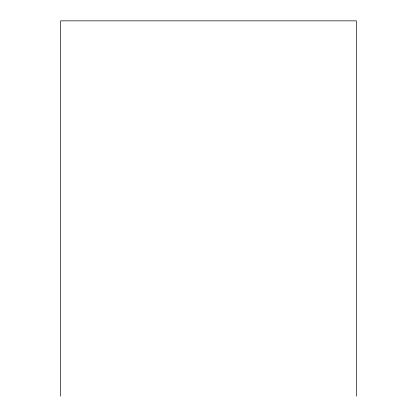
<?xml version="1.0" encoding="UTF-8"?>
<svg xmlns="http://www.w3.org/2000/svg" width="417" height="417" viewBox="0 0 417 417"><rect width="100%" height="100%" fill="white"/><g stroke="black" fill="none" stroke-linecap="round" stroke-linejoin="round"><path stroke-width="0.63" d="M356.426 396.15L356.426 20.85L60.574 20.85L60.574 396.15"/></g></svg>
